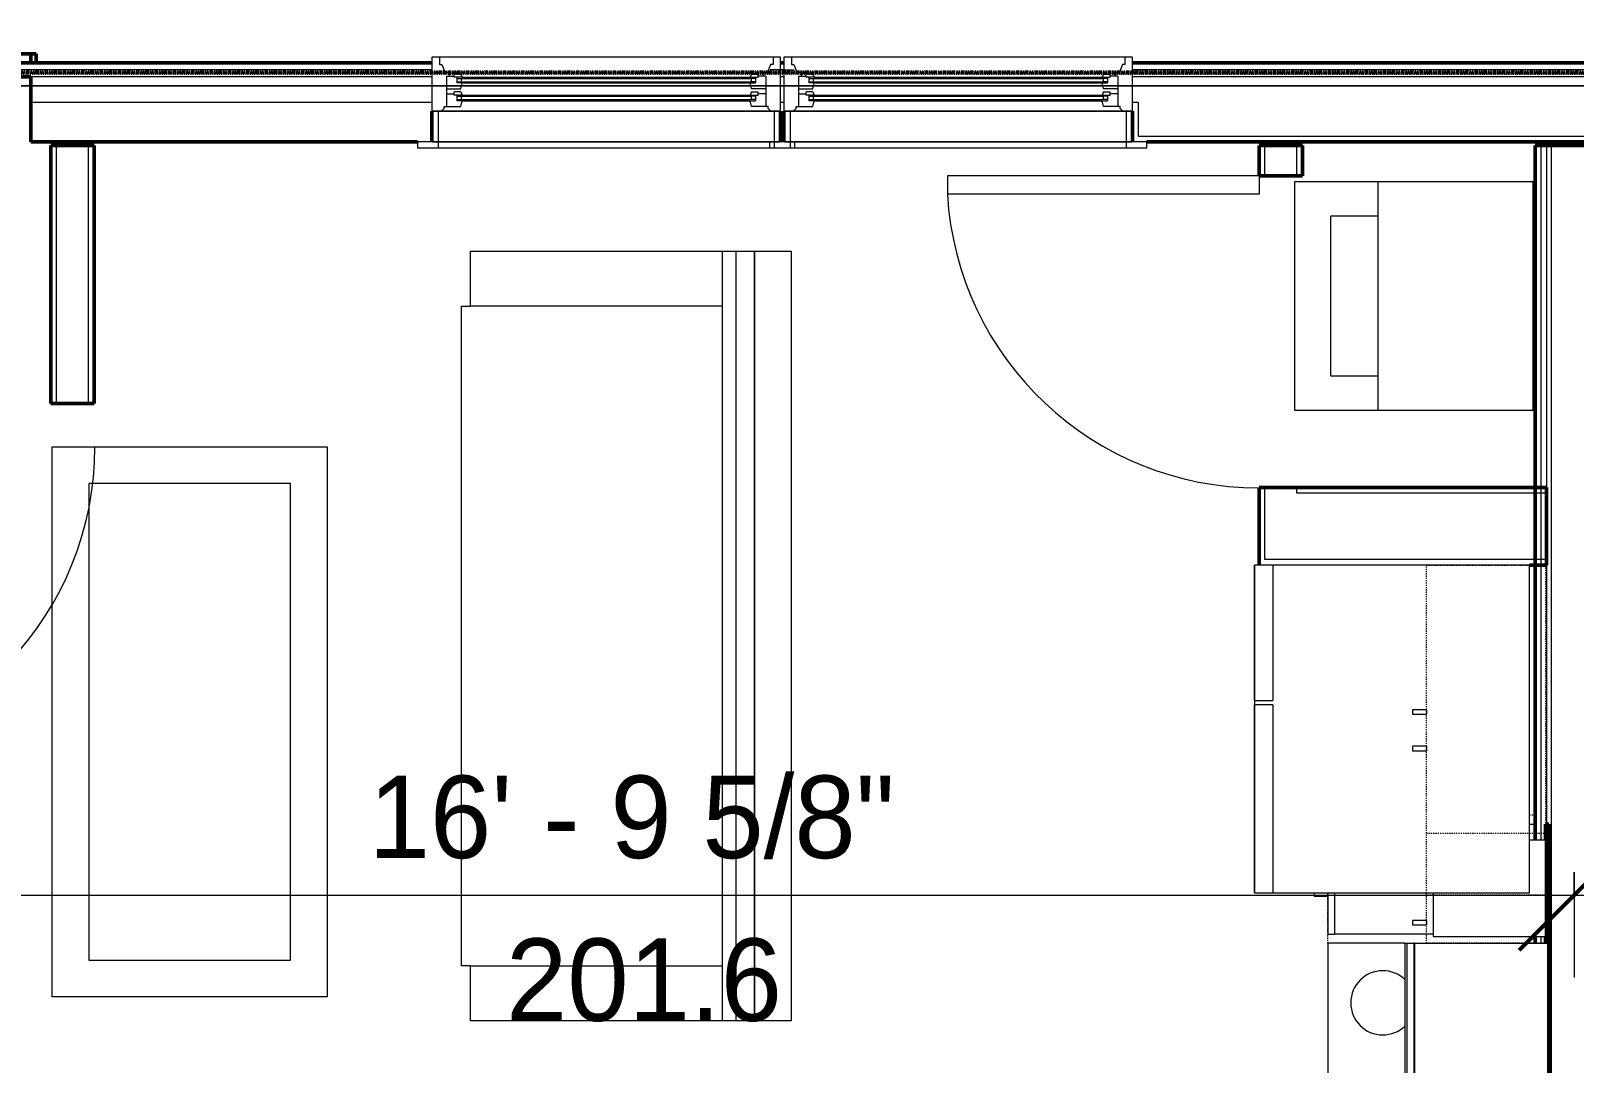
# Model space of a CAD drawing. Header units: inches. Extents: x -4266 to -1814, y 9706 to 12441.
# Drawn here: x -3103.9 to -2935.5, y 11980.5 to 12093.2 of the extents above; entities that cross this region are included whole.
import ezdxf

# ---------------------------------------------------------------- set-up
doc = ezdxf.new("R2010")
doc.units = ezdxf.units.IN
doc.header["$MEASUREMENT"] = 0
for name, pattern in [('Dash', [0.25, 0.125, -0.125]), ('Dash 1_16_', [0.125, 0.0625, -0.0625]), ('Double Dash 3_8_', [1, 0.375, -0.125, 0.125, -0.125, 0.125, -0.125])]:
    doc.linetypes.add(name, pattern=pattern)
for name, color, linetype, lineweight in [('A-ANNO-DIMS', 211, 'Continuous', 9), ('A-ANNO-DIMS-96', 211, 'Continuous', 9), ('A-DOOR-1', 7, 'Continuous', 9), ('A-DOOR-2', 50, 'Continuous', 20), ('A-GENM-3', 250, 'Continuous', 50), ('A-GLAZ-1', 7, 'Continuous', 9), ('A-GLAZ-2', 50, 'Continuous', 20), ('A-WALL', 113, 'Continuous', 13), ('A-WALL-3', 250, 'Continuous', 50), ('A-WALL-4', 10, 'Continuous', 13), ('C-PROP-LINE-1', 250, 'Double Dash 3_8_', 50), ('C-PROP-LINE-2', 91, 'Dash 1_16_', 50), ('I-FURN', 30, 'Continuous', 9), ('I-FURN-1', 7, 'Continuous', 9), ('I-WALL-3', 2, 'Continuous', 50), ('P-SANR-FIXT-2', 7, 'Continuous', 9), ('Q-CASE-2', 7, 'Continuous', 9), ('Q-CASE-4', 7, 'Dash', 9), ('Q-CASE-HDLN-1', 7, 'Dash', 9), ('Q-SPCQ-2', 7, 'Continuous', 9)]:
    doc.layers.add(name, color=color, linetype=linetype, lineweight=lineweight)
doc.styles.add('Century Gothic', font='ufonts.com_century-gothic.ttf', dxfattribs={"height": 9})
doc.dimstyles.new('OD__1_16__Tol__', dxfattribs={"dimscale": 12, "dimtxt": 9.397514, "dimasz": 1, "dimexe": 0.75, "dimexo": 0.5, "dimgap": 0.125, "dimtad": 1, "dimdec": 4, "dimrnd": 0.0625, "dimzin": 3, "dimdsep": 46, "dimlunit": 4, "dimtxsty": 'Century Gothic', "dimblk1": 'OBLIQUE', "dimblk2": 'OBLIQUE', "dimsah": 1, "dimcen": 0.09, "dimdle": 0.75, "dimazin": 0, "dimtfac": 1, "dimtdec": 4, "dimtix": 1, "dimtmove": 0, "dimatfit": 3, "dimfxl": 1, "dimtvp": 1, "dimtfill": 1, "dimfrac": 2, "dimtolj": 1, "dimtzin": 0, "dimarcsym": 2})

# ---------------------------------------------------------------- blocks, each defined once
blk = doc.blocks.new('DIMBLOCK18-FLOOR PLAN - 1ST FLOOR')
at = {"layer": 'A-ANNO-DIMS-96', "lineweight": 50}
for p, q in [((-4038.48, 12087.19), (-4044.48, 12093.19)), ((-4038.48, 12087.19), (-4032.48, 12081.19)), ((-4038.48, 11782.99), (-4044.48, 11788.99)), ((-4038.48, 11782.99), (-4032.48, 11776.99))]:
    blk.add_line(p, q, dxfattribs=at)
at = {"layer": 'A-ANNO-DIMS-96'}
for p, q in [((-2526.32, 12087.19), (-4047.48, 12087.19)), ((-4038.48, 11782.99), (-4038.48, 12087.19)), ((-4038.48, 12087.19), (-2526.32, 12087.19)), ((-3753.32, 11782.99), (-4047.48, 11782.99)), ((-4038.48, 11782.99), (-3753.32, 11782.99))]:
    blk.add_line(p, q, dxfattribs=at)
at = {"layer": 'A-ANNO-DIMS-96', "color": 0, "char_height": 9, "attachment_point": 1, "rotation": 90, "line_spacing_factor": 0.984502, "style": 'Century Gothic', "bg_fill": 3, "box_fill_scale": 1.25, "bg_fill_color": 256, "bg_fill_true_color": 13158600, "bg_fill_transparency": 0}
for s, insert, width in [('25\' - 4 3/16"', (-4051.52, 11900.86), 82.1611), ('304.2', (-4033.75, 11919.35), 37.7691)]:
    blk.add_mtext(s, dxfattribs=dict(at, insert=insert, width=width))
blk = doc.blocks.new('_Oblique')
at = {"color": 0, "linetype": 'ByBlock', "lineweight": -2}
blk.add_line((-0.5, -0.5), (0.5, 0.5), dxfattribs=at)
blk = doc.blocks.new('DIMBLOCK34-FLOOR PLAN - 1ST FLOOR')
at = {"layer": 'A-ANNO-DIMS-96', "lineweight": 50}
for p, q in [((-3137.12, 11998.88), (-3131.12, 12004.88)), ((-2935.52, 11998.88), (-2929.52, 12004.88)), ((-3137.12, 11998.88), (-3143.12, 11992.88)), ((-2935.52, 11998.88), (-2941.52, 11992.88))]:
    blk.add_line(p, q, dxfattribs=at)
at = {"layer": 'A-ANNO-DIMS-96'}
for p, q in [((-3137.12, 12001.37), (-3137.12, 11989.88)), ((-3137.12, 11998.88), (-3137.12, 12001.37)), ((-2935.52, 12001.37), (-2935.52, 11989.88)), ((-2935.52, 11998.88), (-2935.52, 12001.37)), ((-3137.12, 11998.88), (-2935.52, 11998.88))]:
    blk.add_line(p, q, dxfattribs=at)
at = {"layer": 'A-ANNO-DIMS-96', "color": 0, "char_height": 9, "attachment_point": 1, "line_spacing_factor": 0.984502, "style": 'Century Gothic', "bg_fill": 3, "box_fill_scale": 1.25, "bg_fill_color": 256, "bg_fill_true_color": 13158600, "bg_fill_transparency": 0}
for s, insert, width in [('16\' - 9 5/8"', (-3067.05, 12011.92), 73.7481), ('201.6', (-3052.06, 11994.15), 37.7691)]:
    blk.add_mtext(s, dxfattribs=dict(at, insert=insert, width=width))
blk = doc.blocks.new('DIMBLOCK35-FLOOR PLAN - 1ST FLOOR')
at = {"layer": 'A-ANNO-DIMS-96', "lineweight": 50}
for p, q in [((-2935.52, 11998.88), (-2929.52, 12004.88)), ((-2712.32, 11998.88), (-2706.32, 12004.88)), ((-2935.52, 11998.88), (-2941.52, 11992.88)), ((-2712.32, 11998.88), (-2718.32, 11992.88))]:
    blk.add_line(p, q, dxfattribs=at)
at = {"layer": 'A-ANNO-DIMS-96'}
for p, q in [((-2935.52, 12001.37), (-2935.52, 11989.88)), ((-2935.52, 11998.88), (-2935.52, 12001.37)), ((-2712.32, 12001.37), (-2712.32, 11989.88)), ((-2712.32, 11998.88), (-2712.32, 12001.37)), ((-2935.52, 11998.88), (-2712.32, 11998.88))]:
    blk.add_line(p, q, dxfattribs=at)
at = {"layer": 'A-ANNO-DIMS-96', "color": 0, "char_height": 9, "attachment_point": 1, "line_spacing_factor": 0.984502, "style": 'Century Gothic', "bg_fill": 3, "box_fill_scale": 1.25, "bg_fill_color": 256, "bg_fill_true_color": 13158600, "bg_fill_transparency": 0}
for s, insert, width in [('18\' - 7 3/16"', (-2858.16, 12011.92), 82.1611), ('223.2', (-2839.66, 11994.15), 37.7691)]:
    blk.add_mtext(s, dxfattribs=dict(at, insert=insert, width=width))

msp = doc.modelspace()

# ---------------------------------------------------------------- linework, layer by layer
at = {"layer": 'A-WALL'}
for p, q in [((-2939.14874, 12080.6894), (-2939.14874, 12004.8769)), ((-2938.52374, 12080.6894), (-2938.52374, 11993.6269)), ((-2938.02374, 12080.6894), (-2938.02374, 11724.7394)), ((-2939.14874, 11994.3769), (-2939.14874, 11993.6269))]:
    msp.add_line(p, q, dxfattribs=at)
at = {"layer": 'I-WALL-3'}
for p, q in [((-2931.27374, 12080.6894), (-2939.77374, 12080.6894)), ((-2939.77374, 12080.6894), (-2939.77374, 12004.8769)), ((-2939.77374, 11994.3769), (-2939.77374, 11993.6269))]:
    msp.add_line(p, q, dxfattribs=at)

# ---------------------------------------------------------------- next in the draw order: dimensions: what is measured, and where the dimension line sits
at = {"layer": 'A-ANNO-DIMS'}
dim = msp.add_linear_dim(base=(-4038.48434, 12087.1894), p1=(-3747.32374, 11782.9894), p2=(-2520.32374, 12087.1894), angle=90, dimstyle='OD__1_16__Tol__', override={"dimpost": '<>\\X', "dimfxl": 1264.146605}, dxfattribs=at)
dim.commit()
dim.dimension.update_dxf_attribs({"geometry": 'DIMBLOCK18-FLOOR PLAN - 1ST FLOOR', "text_midpoint": (-4038.48434, 11935.0894)})

# ---------------------------------------------------------------- next in the draw order: linework, layer by layer
at = {"layer": 'A-DOOR-1'}
msp.add_arc((-2969.89874, 12077.3769), 34.06659, 183.365687, 270, dxfattribs=at)
at = {"layer": 'A-DOOR-2'}
for p, q in [((-3003.90657, 12077.3769), (-3003.90657, 12075.3769)), ((-2969.89874, 12077.3769), (-3003.90657, 12077.3769)), ((-2969.89874, 12077.3769), (-2969.89874, 12075.3769)), ((-2969.89874, 12075.3769), (-3003.90657, 12075.3769))]:
    msp.add_line(p, q, dxfattribs=at)
at = {"layer": 'A-GENM-3'}
for p, q in [((-3103.89411, 12090.6894), (-3131.76911, 12090.6894)), ((-3103.89411, 12089.6894), (-3103.89411, 12090.6894)), ((-3103.33161, 12090.6894), (-3103.89411, 12090.6894)), ((-3103.89411, 12090.6894), (-3103.89411, 12089.6894)), ((-3103.33161, 12089.6894), (-3103.33161, 12090.6894)), ((-3131.76911, 12089.6894), (-3103.89411, 12089.6894)), ((-3103.89411, 12089.6894), (-3103.33161, 12089.6894))]:
    msp.add_line(p, q, dxfattribs=at)
at = {"layer": 'A-GLAZ-1'}
for p, q in [((-3057.41671, 12088.0019), (-3056.82296, 12088.0019)), ((-3057.41671, 12087.6269), (-3056.82296, 12087.6269)), ((-3056.94796, 12088.0019), (-3056.94796, 12087.6269)), ((-3056.82296, 12088.1269), (-3025.42452, 12088.1269)), ((-3056.82296, 12088.0019), (-3025.42452, 12088.0019)), ((-3056.82296, 12087.6269), (-3025.42452, 12087.6269)), ((-3056.82296, 12087.5019), (-3025.42452, 12087.5019)), ((-3024.83077, 12088.0019), (-3025.42452, 12088.0019)), ((-3024.83077, 12087.6269), (-3025.42452, 12087.6269)), ((-3025.29952, 12088.0019), (-3025.29952, 12087.6269)), ((-3019.01671, 12088.0019), (-3018.42296, 12088.0019)), ((-3019.01671, 12087.6269), (-3018.42296, 12087.6269)), ((-3018.54796, 12088.0019), (-3018.54796, 12087.6269)), ((-3018.42296, 12088.1269), (-2987.02452, 12088.1269)), ((-3018.42296, 12088.0019), (-2987.02452, 12088.0019)), ((-3018.42296, 12087.6269), (-2987.02452, 12087.6269)), ((-3018.42296, 12087.5019), (-2987.02452, 12087.5019)), ((-2986.43077, 12088.0019), (-2987.02452, 12088.0019)), ((-2986.43077, 12087.6269), (-2987.02452, 12087.6269)), ((-2986.89952, 12088.0019), (-2986.89952, 12087.6269)), ((-3057.41671, 12086.0644), (-3056.82296, 12086.0644)), ((-3057.41671, 12085.6894), (-3056.82296, 12085.6894)), ((-3056.94796, 12086.0644), (-3056.94796, 12085.6894)), ((-3056.82296, 12086.1894), (-3025.42452, 12086.1894)), ((-3056.82296, 12086.0644), (-3025.42452, 12086.0644)), ((-3056.82296, 12085.6894), (-3025.42452, 12085.6894)), ((-3024.83077, 12086.0644), (-3025.42452, 12086.0644)), ((-3024.83077, 12085.6894), (-3025.42452, 12085.6894)), ((-3025.29952, 12086.0644), (-3025.29952, 12085.6894)), ((-3019.01671, 12086.0644), (-3018.42296, 12086.0644)), ((-3019.01671, 12085.6894), (-3018.42296, 12085.6894)), ((-3018.54796, 12086.0644), (-3018.54796, 12085.6894)), ((-3018.42296, 12086.1894), (-2987.02452, 12086.1894)), ((-3018.42296, 12086.0644), (-2987.02452, 12086.0644)), ((-3018.42296, 12085.6894), (-2987.02452, 12085.6894)), ((-2986.43077, 12086.0644), (-2987.02452, 12086.0644)), ((-2986.43077, 12085.6894), (-2987.02452, 12085.6894)), ((-2986.89952, 12086.0644), (-2986.89952, 12085.6894)), ((-3022.17452, 12084.4394), (-3060.07296, 12084.4394)), ((-3060.07296, 12084.4394), (-3060.07296, 12081.0644)), ((-3059.44796, 12084.4394), (-3059.44796, 12081.0644)), ((-3056.82296, 12085.5644), (-3025.42452, 12085.5644)), ((-3022.79952, 12084.4394), (-3022.79952, 12081.0644)), ((-3022.17452, 12081.0644), (-3022.17452, 12084.4394)), ((-2983.77452, 12084.4394), (-3021.67296, 12084.4394)), ((-3021.67296, 12084.4394), (-3021.67296, 12081.0644)), ((-3021.04796, 12084.4394), (-3021.04796, 12081.0644)), ((-3018.42296, 12085.5644), (-2987.02452, 12085.5644)), ((-2984.39952, 12084.4394), (-2984.39952, 12081.0644)), ((-2983.77452, 12081.0644), (-2983.77452, 12084.4394)), ((-3020.54952, 12081.0644), (-3061.69796, 12081.0644)), ((-3061.69796, 12081.0644), (-3061.69796, 12080.4394)), ((-3060.07296, 12081.0644), (-3022.17452, 12081.0644)), ((-3059.44796, 12081.0644), (-3059.44796, 12080.4394)), ((-2982.14952, 12081.0644), (-3023.29796, 12081.0644)), ((-3023.29796, 12081.0644), (-3023.29796, 12080.4394)), ((-3022.79952, 12081.0644), (-3022.79952, 12080.4394)), ((-3021.67296, 12081.0644), (-2983.77452, 12081.0644)), ((-3021.04796, 12081.0644), (-3021.04796, 12080.4394)), ((-3020.54952, 12080.4394), (-3020.54952, 12081.0644)), ((-2984.39952, 12081.0644), (-2984.39952, 12080.4394)), ((-2982.14952, 12080.4394), (-2982.14952, 12081.0644)), ((-3061.69796, 12080.4394), (-3020.54952, 12080.4394)), ((-3023.29796, 12080.4394), (-2982.14952, 12080.4394))]:
    msp.add_line(p, q, dxfattribs=at)
at = {"layer": 'A-GLAZ-2'}
for p, q in [((-3022.11202, 12090.3144), (-3060.13546, 12090.3144)), ((-3060.13546, 12090.3144), (-3060.13546, 12084.4394)), ((-3059.32296, 12090.3144), (-3059.32296, 12089.5019)), ((-3059.32296, 12089.5019), (-3059.04827, 12089.5019)), ((-3059.04827, 12089.5019), (-3058.72921, 12088.6894)), ((-3023.1992, 12089.5019), (-3023.51827, 12088.6894)), ((-3022.92452, 12089.5019), (-3023.1992, 12089.5019)), ((-3022.92452, 12090.3144), (-3022.92452, 12089.5019)), ((-3022.11202, 12084.4394), (-3022.11202, 12090.3144)), ((-2983.71202, 12090.3144), (-3021.73546, 12090.3144)), ((-3021.73546, 12090.3144), (-3021.73546, 12084.4394)), ((-3020.92296, 12090.3144), (-3020.92296, 12089.5019)), ((-3020.92296, 12089.5019), (-3020.64827, 12089.5019)), ((-3020.64827, 12089.5019), (-3020.32921, 12088.6894)), ((-2984.7992, 12089.5019), (-2985.11827, 12088.6894)), ((-2984.52452, 12089.5019), (-2984.7992, 12089.5019)), ((-2984.52452, 12090.3144), (-2984.52452, 12089.5019)), ((-2983.71202, 12084.4394), (-2983.71202, 12090.3144)), ((-3060.13546, 12088.9394), (-3061.63546, 12088.9394)), ((-3058.72921, 12088.6894), (-3058.26046, 12088.6894)), ((-3058.54171, 12088.2519), (-3057.69796, 12088.2519)), ((-3058.54171, 12088.2519), (-3058.54171, 12084.9394)), ((-3058.26046, 12088.6894), (-3058.26046, 12088.2519)), ((-3056.97921, 12088.47065), (-3057.69796, 12088.47065)), ((-3057.69796, 12088.1269), (-3057.69796, 12088.47065)), ((-3056.82608, 12088.1269), (-3057.69796, 12088.1269)), ((-3057.41671, 12088.1269), (-3057.41671, 12087.5019)), ((-3056.82296, 12087.5019), (-3057.41671, 12087.5019)), ((-3056.97921, 12088.47065), (-3056.82608, 12088.1269)), ((-3056.97921, 12086.8769), (-3056.82296, 12087.5019)), ((-3025.42452, 12087.5019), (-3024.83077, 12087.5019)), ((-3025.26827, 12086.8769), (-3025.42452, 12087.5019)), ((-3025.26827, 12088.47065), (-3025.42139, 12088.1269)), ((-3025.42139, 12088.1269), (-3024.54952, 12088.1269)), ((-3025.26827, 12088.47065), (-3024.54952, 12088.47065)), ((-3024.83077, 12088.1269), (-3024.83077, 12087.5019)), ((-3024.54952, 12088.1269), (-3024.54952, 12088.47065)), ((-3023.70577, 12088.2519), (-3024.54952, 12088.2519)), ((-3023.98702, 12088.6894), (-3023.98702, 12088.2519)), ((-3023.51827, 12088.6894), (-3023.98702, 12088.6894)), ((-3023.70577, 12088.2519), (-3023.70577, 12084.9394)), ((-3021.73546, 12088.9394), (-3023.23546, 12088.9394)), ((-3022.11202, 12088.9394), (-3020.61202, 12088.9394)), ((-3020.32921, 12088.6894), (-3019.86046, 12088.6894)), ((-3020.14171, 12088.2519), (-3019.29796, 12088.2519)), ((-3020.14171, 12088.2519), (-3020.14171, 12084.9394)), ((-3019.86046, 12088.6894), (-3019.86046, 12088.2519)), ((-3018.57921, 12088.47065), (-3019.29796, 12088.47065)), ((-3019.29796, 12088.1269), (-3019.29796, 12088.47065)), ((-3018.42608, 12088.1269), (-3019.29796, 12088.1269)), ((-3019.01671, 12088.1269), (-3019.01671, 12087.5019)), ((-3018.42296, 12087.5019), (-3019.01671, 12087.5019)), ((-3018.57921, 12088.47065), (-3018.42608, 12088.1269)), ((-3018.57921, 12086.8769), (-3018.42296, 12087.5019)), ((-2987.02452, 12087.5019), (-2986.43077, 12087.5019)), ((-2986.86827, 12086.8769), (-2987.02452, 12087.5019)), ((-2986.86827, 12088.47065), (-2987.02139, 12088.1269)), ((-2987.02139, 12088.1269), (-2986.14952, 12088.1269)), ((-2986.86827, 12088.47065), (-2986.14952, 12088.47065)), ((-2986.43077, 12088.1269), (-2986.43077, 12087.5019)), ((-2986.14952, 12088.1269), (-2986.14952, 12088.47065)), ((-2985.30577, 12088.2519), (-2986.14952, 12088.2519)), ((-2985.58702, 12088.6894), (-2985.58702, 12088.2519)), ((-2985.11827, 12088.6894), (-2985.58702, 12088.6894)), ((-2985.30577, 12088.2519), (-2985.30577, 12084.9394)), ((-2983.71202, 12088.9394), (-2982.21202, 12088.9394)), ((-3058.54171, 12086.8769), (-3056.97921, 12086.8769)), ((-3058.54171, 12086.3144), (-3057.69796, 12086.3144)), ((-3056.97921, 12086.53315), (-3057.69796, 12086.53315)), ((-3057.69796, 12086.1894), (-3057.69796, 12086.53315)), ((-3056.82608, 12086.1894), (-3057.69796, 12086.1894)), ((-3057.41671, 12086.1894), (-3057.41671, 12085.5644)), ((-3056.97921, 12086.53315), (-3056.82608, 12086.1894)), ((-3025.26827, 12086.53315), (-3025.42139, 12086.1894)), ((-3025.42139, 12086.1894), (-3024.54952, 12086.1894)), ((-3023.70577, 12086.8769), (-3025.26827, 12086.8769)), ((-3025.26827, 12086.53315), (-3024.54952, 12086.53315)), ((-3024.83077, 12086.1894), (-3024.83077, 12085.5644)), ((-3024.54952, 12086.1894), (-3024.54952, 12086.53315)), ((-3023.70577, 12086.3144), (-3024.54952, 12086.3144)), ((-3020.14171, 12086.8769), (-3018.57921, 12086.8769)), ((-3020.14171, 12086.3144), (-3019.29796, 12086.3144)), ((-3018.57921, 12086.53315), (-3019.29796, 12086.53315)), ((-3019.29796, 12086.1894), (-3019.29796, 12086.53315)), ((-3018.42608, 12086.1894), (-3019.29796, 12086.1894)), ((-3019.01671, 12086.1894), (-3019.01671, 12085.5644)), ((-3018.57921, 12086.53315), (-3018.42608, 12086.1894)), ((-2986.86827, 12086.53315), (-2987.02139, 12086.1894)), ((-2987.02139, 12086.1894), (-2986.14952, 12086.1894)), ((-2985.30577, 12086.8769), (-2986.86827, 12086.8769)), ((-2986.86827, 12086.53315), (-2986.14952, 12086.53315)), ((-2986.43077, 12086.1894), (-2986.43077, 12085.5644)), ((-2986.14952, 12086.1894), (-2986.14952, 12086.53315)), ((-2985.30577, 12086.3144), (-2986.14952, 12086.3144)), ((-3060.13546, 12084.4394), (-3022.11202, 12084.4394)), ((-3058.79171, 12084.71956), (-3059.12559, 12084.4394)), ((-3058.79171, 12084.71956), (-3058.79171, 12084.9394)), ((-3058.79171, 12084.9394), (-3056.97921, 12084.9394)), ((-3056.82296, 12085.5644), (-3057.41671, 12085.5644)), ((-3056.97921, 12084.9394), (-3056.82296, 12085.5644)), ((-3025.42452, 12085.5644), (-3024.83077, 12085.5644)), ((-3025.26827, 12084.9394), (-3025.42452, 12085.5644)), ((-3023.45577, 12084.9394), (-3025.26827, 12084.9394)), ((-3023.45577, 12084.71956), (-3023.45577, 12084.9394)), ((-3023.45577, 12084.71956), (-3023.12189, 12084.4394)), ((-3021.73546, 12084.4394), (-2983.71202, 12084.4394)), ((-3020.39171, 12084.71956), (-3020.72559, 12084.4394)), ((-3020.39171, 12084.71956), (-3020.39171, 12084.9394)), ((-3020.39171, 12084.9394), (-3018.57921, 12084.9394)), ((-3018.42296, 12085.5644), (-3019.01671, 12085.5644)), ((-3018.57921, 12084.9394), (-3018.42296, 12085.5644)), ((-2987.02452, 12085.5644), (-2986.43077, 12085.5644)), ((-2986.86827, 12084.9394), (-2987.02452, 12085.5644)), ((-2985.05577, 12084.9394), (-2986.86827, 12084.9394)), ((-2985.05577, 12084.71956), (-2985.05577, 12084.9394)), ((-2985.05577, 12084.71956), (-2984.72189, 12084.4394))]:
    msp.add_line(p, q, dxfattribs=at)
at = {"layer": 'A-WALL-3'}
for p, q in [((-3060.13546, 12089.6894), (-3175.71202, 12089.6894)), ((-3021.73546, 12089.6894), (-3022.11202, 12089.6894)), ((-2867.18624, 12089.6894), (-2983.71202, 12089.6894)), ((-3131.76911, 12088.1894), (-3103.89411, 12088.1894)), ((-3103.89411, 12088.1894), (-3103.89411, 12081.0644)), ((-3060.13546, 12081.0644), (-3060.13546, 12084.4394)), ((-3022.11202, 12084.4394), (-3022.11202, 12081.0644)), ((-3021.73546, 12081.0644), (-3021.73546, 12084.4394)), ((-2983.71202, 12084.4394), (-2983.71202, 12081.0644)), ((-3103.89411, 12081.0644), (-3061.69796, 12081.0644)), ((-3101.72155, 12080.6894), (-3101.72155, 12052.5394)), ((-3096.97155, 12080.6894), (-3101.72155, 12080.6894)), ((-3096.97155, 12052.5394), (-3096.97155, 12080.6894)), ((-2982.14952, 12081.0644), (-2868.68624, 12081.0644)), ((-2969.89874, 12080.6894), (-2969.89874, 12077.3769)), ((-2965.14874, 12080.6894), (-2969.89874, 12080.6894)), ((-2965.14874, 12077.3769), (-2965.14874, 12080.6894)), ((-2969.89874, 12077.3769), (-2965.14874, 12077.3769)), ((-3101.72155, 12052.5394), (-3096.97155, 12052.5394)), ((-2969.89874, 12043.3769), (-2969.89874, 12034.8769)), ((-2965.14874, 12043.3769), (-2969.89874, 12043.3769)), ((-2938.52374, 12043.3769), (-2965.14874, 12043.3769)), ((-2938.52374, 12034.8769), (-2938.52374, 12043.3769)), ((-2940.39733, 12034.8769), (-2938.52374, 12034.8769))]:
    msp.add_line(p, q, dxfattribs=at)
at = {"layer": 'A-WALL-4'}
for p, q in [((-3060.13546, 12088.9394), (-3175.71202, 12088.9394)), ((-3060.13546, 12088.1894), (-3103.89411, 12088.1894)), ((-3021.73546, 12088.9394), (-3022.11202, 12088.9394)), ((-3021.73546, 12088.1894), (-3022.11202, 12088.1894)), ((-2867.18624, 12088.9394), (-2983.71202, 12088.9394)), ((-2867.18624, 12088.1894), (-2983.71202, 12088.1894)), ((-3060.13546, 12087.1894), (-3103.89411, 12087.1894)), ((-3021.73546, 12087.1894), (-3022.11202, 12087.1894)), ((-2867.18624, 12087.1894), (-2983.71202, 12087.1894)), ((-3060.13546, 12085.3769), (-3103.89411, 12085.3769)), ((-3021.73546, 12085.3769), (-3022.11202, 12085.3769)), ((-2983.08702, 12085.3769), (-2983.71202, 12085.3769)), ((-2983.08702, 12085.3769), (-2983.08702, 12081.6894)), ((-3101.09655, 12052.5394), (-3101.09655, 12080.6894)), ((-3097.59655, 12052.5394), (-3097.59655, 12080.6894)), ((-2983.08702, 12081.6894), (-2867.81124, 12081.6894)), ((-2969.27374, 12077.3769), (-2969.27374, 12080.6894)), ((-2965.77374, 12077.3769), (-2965.77374, 12080.6894)), ((-2969.27374, 12035.5019), (-2969.27374, 12043.3769)), ((-2965.77374, 12042.7519), (-2965.77374, 12043.3769)), ((-2965.14874, 12042.7519), (-2965.77374, 12042.7519)), ((-2938.52374, 12042.7519), (-2965.14874, 12042.7519)), ((-2965.77374, 12035.5019), (-2969.27374, 12035.5019)), ((-2965.14874, 12035.5019), (-2965.77374, 12035.5019)), ((-2938.52374, 12035.5019), (-2965.14874, 12035.5019))]:
    msp.add_line(p, q, dxfattribs=at)
at = {"layer": 'C-PROP-LINE-1'}
msp.add_line((-3833.41046, 12088.68951), (-1910.89642, 12088.68951), dxfattribs=at)
at = {"layer": 'C-PROP-LINE-2'}
msp.add_line((-2099.26202, 12088.5894), (-3832.16202, 12088.5894), dxfattribs=at)
at = {"layer": 'I-FURN'}
for p, q in [((-3055.92838, 12069.15673), (-3028.42838, 12069.15673)), ((-3055.92838, 12063.15673), (-3055.92838, 12069.15673)), ((-3028.42838, 12069.15673), (-3024.92838, 12069.15673)), ((-3056.92838, 12063.15673), (-3055.92838, 12063.15673)), ((-3028.42838, 12063.15673), (-3055.92838, 12063.15673))]:
    msp.add_line(p, q, dxfattribs=at)
at = {"layer": 'I-FURN-1'}
for p, q in [((-3024.92838, 12069.15673), (-3020.92838, 12069.15673)), ((-3101.57233, 12047.7894), (-3071.57233, 12047.7894)), ((-3075.57233, 12043.7894), (-3097.57233, 12043.7894))]:
    msp.add_line(p, q, dxfattribs=at)
at = {"layer": 'P-SANR-FIXT-2'}
for p, q in [((-2965.98624, 12076.7519), (-2939.98624, 12076.7519)), ((-2965.98624, 12051.7519), (-2965.98624, 12076.7519)), ((-2956.89249, 12051.7519), (-2956.89249, 12076.7519)), ((-2939.98624, 12051.7519), (-2939.98624, 12076.7519)), ((-2962.07999, 12073.0019), (-2956.89249, 12073.0019)), ((-2962.07999, 12055.5019), (-2962.07999, 12073.0019)), ((-2956.89249, 12055.5019), (-2962.07999, 12055.5019)), ((-2939.98624, 12051.7519), (-2965.98624, 12051.7519))]:
    msp.add_line(p, q, dxfattribs=at)
at = {"layer": 'Q-CASE-2'}
for p, q in [((-2953.14519, 12019.11534), (-2953.14519, 12018.6269)), ((-2951.64593, 12019.11534), (-2953.14519, 12019.11534)), ((-2953.14519, 12018.6269), (-2951.64593, 12018.6269)), ((-2951.64593, 12019.11534), (-2951.64593, 12018.6269)), ((-2951.64593, 12015.11534), (-2953.14519, 12015.11534))]:
    msp.add_line(p, q, dxfattribs=at)
at = {"layer": 'Q-CASE-4'}
msp.add_line((-2951.64593, 12034.8769), (-2938.64593, 12034.8769), dxfattribs=at)
at = {"layer": 'Q-SPCQ-2'}
for p, q in [((-2940.39733, 12034.8769), (-2970.39733, 12034.8769)), ((-2970.39733, 12020.1269), (-2970.39733, 12034.8769)), ((-2968.39733, 12034.8769), (-2970.39733, 12034.8769)), ((-2968.39733, 12034.8769), (-2968.39733, 12020.1269)), ((-2970.39733, 12020.1269), (-2968.39733, 12020.1269)), ((-2968.39733, 12019.6269), (-2970.39733, 12019.6269))]:
    msp.add_line(p, q, dxfattribs=at)

# ---------------------------------------------------------------- next in the draw order: dimensions: what is measured, and where the dimension line sits
at = {"layer": 'A-ANNO-DIMS'}
dim = msp.add_linear_dim(base=(-2935.52374, 11998.88413), p1=(-3137.12374, 12007.36941), p2=(-2935.52374, 12007.36941), dimstyle='OD__1_16__Tol__', override={"dimpost": '<>\\X', "dimfxl": 201.6}, dxfattribs=at)
dim.commit()
dim.dimension.update_dxf_attribs({"geometry": 'DIMBLOCK34-FLOOR PLAN - 1ST FLOOR', "text_midpoint": (-3036.32374, 11998.88413)})

# ---------------------------------------------------------------- next in the draw order: linework, layer by layer
at = {"layer": 'A-DOOR-1'}
msp.add_arc((-3130.97155, 12047.7894), 34.06659, 273.365687, 360, dxfattribs=at)
at = {"layer": 'I-FURN'}
for p, q in [((-3028.42838, 11985.15673), (-3028.42838, 12069.15673)), ((-3026.92838, 11985.15673), (-3026.92838, 12069.15673)), ((-3024.92838, 11985.15673), (-3024.92838, 12069.15673)), ((-3024.92838, 12069.15673), (-3024.92838, 11985.15673)), ((-3056.92838, 11991.15673), (-3056.92838, 12063.15673)), ((-3055.92838, 11991.15673), (-3056.92838, 11991.15673)), ((-3055.92838, 11991.15673), (-3028.42838, 11991.15673)), ((-3055.92838, 11985.15673), (-3055.92838, 11991.15673)), ((-3028.42838, 11985.15673), (-3055.92838, 11985.15673)), ((-3024.92838, 11985.15673), (-3028.42838, 11985.15673))]:
    msp.add_line(p, q, dxfattribs=at)
at = {"layer": 'I-FURN-1'}
for p, q in [((-3020.92838, 12069.15673), (-3020.92838, 11985.15673)), ((-3101.57233, 11987.7894), (-3101.57233, 12047.7894)), ((-3071.57233, 12047.7894), (-3071.57233, 11987.7894)), ((-3097.57233, 12043.7894), (-3097.57233, 11991.7894)), ((-3075.57233, 11991.7894), (-3075.57233, 12043.7894)), ((-3097.57233, 11991.7894), (-3075.57233, 11991.7894)), ((-3071.57233, 11987.7894), (-3101.57233, 11987.7894)), ((-3020.92838, 11985.15673), (-3024.92838, 11985.15673))]:
    msp.add_line(p, q, dxfattribs=at)
at = {"layer": 'Q-CASE-2'}
for p, q in [((-2953.14519, 12015.11534), (-2953.14519, 12014.6269)), ((-2951.64593, 12015.11534), (-2951.64593, 12014.6269)), ((-2953.14519, 12014.6269), (-2951.64593, 12014.6269)), ((-2963.89733, 11999.1269), (-2963.89733, 11998.7519)), ((-2963.89733, 11998.7519), (-2962.39733, 11998.7519)), ((-2962.39733, 11999.1269), (-2962.39733, 11994.6269)), ((-2962.39733, 11998.7519), (-2962.39733, 11999.1269)), ((-2961.64733, 11994.6269), (-2961.64733, 11999.1269)), ((-2950.89593, 11999.1269), (-2950.89593, 11994.3769)), ((-2953.14519, 11996.11534), (-2953.14519, 11995.6269)), ((-2951.64593, 11996.11534), (-2953.14519, 11996.11534)), ((-2953.14519, 11995.6269), (-2951.64593, 11995.6269)), ((-2951.64593, 11996.11534), (-2951.64593, 11995.6269)), ((-2962.39733, 11994.6269), (-2961.64733, 11994.6269)), ((-2950.89593, 11994.6269), (-2961.64733, 11994.6269)), ((-2953.99667, 11993.6269), (-2953.99667, 11963.74501)), ((-2953.99667, 11993.6269), (-2953.79103, 11993.6269)), ((-2953.79103, 11993.6269), (-2953.00363, 11993.6269)), ((-2953.79103, 11993.6269), (-2953.79103, 11963.74501)), ((-2953.00363, 11993.6269), (-2953.00363, 11963.74501)), ((-2952.88552, 11963.74501), (-2952.88552, 11993.6269))]:
    msp.add_line(p, q, dxfattribs=at)
at = {"layer": 'Q-CASE-4'}
for p, q in [((-2951.64593, 11998.8769), (-2951.64593, 12034.8769)), ((-2951.64593, 11993.6269), (-2951.64593, 12005.6269))]:
    msp.add_line(p, q, dxfattribs=at)
at = {"layer": 'Q-CASE-HDLN-1'}
msp.add_line((-2962.39733, 11993.6269), (-2962.39733, 11999.1269), dxfattribs=at)
at = {"layer": 'Q-SPCQ-2'}
for p, q in [((-2970.39733, 12034.8769), (-2970.39733, 11999.1269)), ((-2970.39733, 11999.1269), (-2970.39733, 12019.6269)), ((-2968.39733, 12019.6269), (-2968.39733, 11999.1269)), ((-2970.39733, 11999.1269), (-2968.39733, 11999.1269)), ((-2953.99667, 11993.6269), (-2962.39733, 11993.6269)), ((-2962.39733, 11993.6269), (-2962.39733, 11963.6269)), ((-2952.88552, 11993.6269), (-2953.00363, 11993.6269))]:
    msp.add_line(p, q, dxfattribs=at)
for start, end in [(90, 270), (46.4341229, 90), (351.0227551, 8.9772449), (270, 313.6121302)]:
    msp.add_arc((-2956.39733, 11987.1269), 3.5, start, end, dxfattribs=at)

# ---------------------------------------------------------------- next in the draw order: dimensions: what is measured, and where the dimension line sits
at = {"layer": 'A-ANNO-DIMS'}
dim = msp.add_linear_dim(base=(-2712.32374, 11998.88413), p1=(-2935.52374, 12007.36941), p2=(-2712.32374, 12007.36941), dimstyle='OD__1_16__Tol__', override={"dimpost": '<>\\X', "dimfxl": 223.2}, dxfattribs=at)
dim.commit()
dim.dimension.update_dxf_attribs({"geometry": 'DIMBLOCK35-FLOOR PLAN - 1ST FLOOR', "text_midpoint": (-2823.92374, 11998.88413)})

# ---------------------------------------------------------------- next in the draw order: linework, layer by layer
at = {"layer": 'A-WALL-3'}
for p, q in [((-2938.27093, 12006.6269), (-2938.64593, 12006.6269)), ((-2938.64593, 12006.6269), (-2938.64593, 12004.8769)), ((-2938.27093, 11942.6144), (-2938.27093, 12006.6269)), ((-2938.64593, 11994.3769), (-2938.64593, 11993.6269))]:
    msp.add_line(p, q, dxfattribs=at)
at = {"layer": 'Q-CASE-2'}
for p, q in [((-2940.39733, 12006.6269), (-2939.77374, 12006.6269)), ((-2938.64593, 12004.8769), (-2940.39733, 12004.8769)), ((-2938.64593, 11994.3769), (-2938.64593, 12004.8769)), ((-2952.88552, 11993.6269), (-2938.39733, 11993.6269)), ((-2950.89593, 11994.3769), (-2938.64593, 11994.3769)), ((-2938.39733, 11963.74501), (-2938.39733, 11993.6269))]:
    msp.add_line(p, q, dxfattribs=at)
at = {"layer": 'Q-CASE-4'}
for p, q in [((-2938.64593, 12034.8769), (-2938.64593, 11998.8769)), ((-2951.64593, 12005.6269), (-2938.64593, 12005.6269)), ((-2938.64593, 12005.6269), (-2938.64593, 11993.6269)), ((-2938.64593, 11998.8769), (-2951.64593, 11998.8769)), ((-2938.64593, 11993.6269), (-2951.64593, 11993.6269))]:
    msp.add_line(p, q, dxfattribs=at)
at = {"layer": 'Q-CASE-HDLN-1'}
msp.add_line((-2940.39733, 12007.6269), (-2939.77374, 12007.6269), dxfattribs=at)
at = {"layer": 'Q-SPCQ-2'}
for p, q in [((-2940.39733, 11999.1269), (-2940.39733, 12034.8769)), ((-2970.39733, 11999.1269), (-2940.39733, 11999.1269))]:
    msp.add_line(p, q, dxfattribs=at)

doc.saveas('drawing.dxf')
